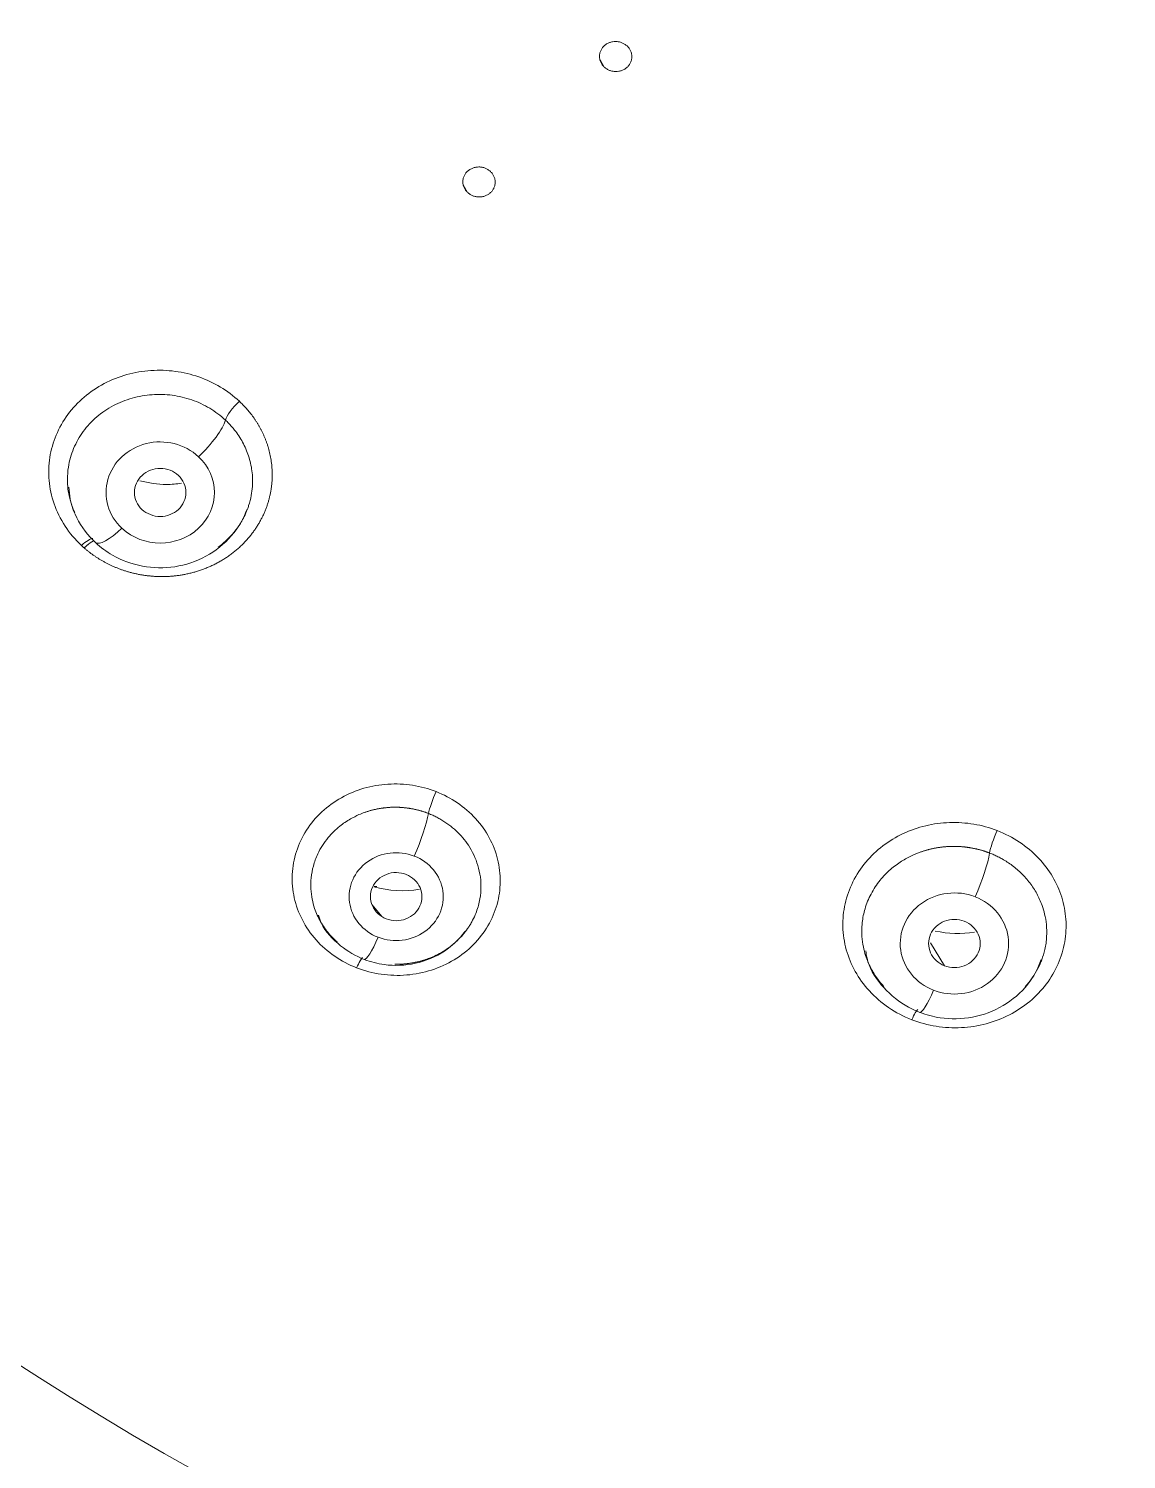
# Model space of a CAD drawing. Extents: x 1168 to 2296, y 0 to 827.
# Drawn here: x 1667.77 to 1684.81, y 497.83 to 520.04 of the extents above; entities that cross this region are included whole.
import ezdxf

# ---------------------------------------------------------------- set-up
doc = ezdxf.new("R2010")
doc.units = 0
doc.header["$LTSCALE"] = 10
doc.header["$MEASUREMENT"] = 0
doc.layers.add('1', color=7, linetype='CONTINUOUS')

msp = doc.modelspace()

# ---------------------------------------------------------------- linework, layer by layer
at = {"layer": '1', "color": 7, "linetype": 'Continuous', "lineweight": 18}
for p, q in [((1676.707, 519.444), (1676.644, 519.557)), ((1674.586, 517.497), (1674.52, 517.615)), ((1673.136, 506.724), (1673.178, 506.724)), ((1681.99, 505.494), (1681.773, 505.85))]:
    msp.add_line(p, q, dxfattribs=at)
at = {"layer": '1', "color": 7, "linetype": 'Continuous', "lineweight": 13}
msp.add_line((1673.105, 506.44), (1673.255, 506.257), dxfattribs=at)
at = {"layer": '1', "color": 7, "linetype": 'Continuous', "lineweight": 18}
for centre, major_axis, ratio, start_param, end_param in [((1696.685, 538.042), (57.67, 0), 0.93358, 5.498085, 8.635877), ((1696.685, 538.026), (57.518, 0), 0.93358, 5.498085, 10.209879), ((1671.036, 514.14), (-0.205, -0.219), 0.253404, 4.409024, 5.845093), ((1668.584, 511.901), (0.205, 0.219), 0.253404, 0.229877, 1.263766), ((1674.091, 508.079), (0.11, 0.279), 0.129577, 1.190136, 2.539659), ((1682.802, 507.475), (0.108, 0.28), 0.136885, 1.192409, 2.598738), ((1672.856, 505.344), (-0.109, -0.28), 0.128327, 3.35137, 4.327909), ((1681.477, 504.538), (-0.108, -0.28), 0.136857, 3.331416, 4.330333)]:
    msp.add_ellipse(centre, major_axis=major_axis, ratio=ratio, start_param=start_param, end_param=end_param, dxfattribs=at)
at = {"layer": '1', "color": 7, "linetype": 'Continuous', "lineweight": 13}
for centre, major_axis, ratio, start_param, end_param in [((1696.685, 537.844), (57.048, 0), 0.93358, 5.498085, 10.209879), ((1696.685, 537.824), (56.129, 0), 0.93358, 5.397226, 10.310738), ((1696.685, 537.907), (55.427, 0), 0.93358, 5.397283, 10.31068), ((1696.685, 538.436), (-51, 0), 0.93358, 4.712389, 7.625054), ((1670.409, 513.61), (-0.409, -0.439), 0.253404, 1.305749, 2.7035), ((1669.815, 512.84), (0.841, 0), 0.93358, 0.785398, 3.926991), ((1669.815, 512.84), (0.841, 0), 0.93358, 3.926991, 7.068583), ((1669.221, 512.501), (0.409, 0.439), 0.253404, 3.141873, 4.447342), ((1673.758, 507.412), (-0.216, -0.56), 0.137141, 1.22999, 2.538953), ((1673.478, 506.566), (0.731, 0), 0.93358, 1.178097, 4.31969), ((1673.478, 506.566), (0.731, 0), 0.93358, 4.31969, 7.461283), ((1682.465, 506.779), (-0.216, -0.56), 0.137141, 1.22999, 2.598716), ((1682.143, 505.839), (0.841, 0), 0.93358, 1.178097, 4.31969), ((1682.143, 505.839), (0.841, 0), 0.93358, 4.31969, 7.461283), ((1673.199, 506.151), (0.216, 0.56), 0.137141, 3.141681, 4.371583), ((1681.821, 505.329), (0.216, 0.56), 0.137141, 3.141778, 4.371583)]:
    msp.add_ellipse(centre, major_axis=major_axis, ratio=ratio, start_param=start_param, end_param=end_param, dxfattribs=at)
for points, knots in [([(1739.245, 498.734), (1739.257, 498.745), (1739.297, 498.783), (1739.382, 498.862), (1739.514, 498.988), (1739.695, 499.16), (1739.923, 499.379), (1740.198, 499.646), (1740.517, 499.962), (1740.882, 500.327), (1741.289, 500.744), (1741.738, 501.212), (1742.226, 501.734), (1742.752, 502.311), (1743.313, 502.945), (1743.907, 503.637), (1744.531, 504.389), (1745.182, 505.203), (1745.856, 506.081), (1746.552, 507.024), (1747.264, 508.035), (1747.988, 509.115), (1748.721, 510.266), (1749.458, 511.489), (1750.192, 512.787), (1750.92, 514.161), (1751.635, 515.611), (1752.333, 517.14), (1753.005, 518.748), (1753.647, 520.436), (1754.251, 522.204), (1754.81, 524.051), (1755.317, 525.979), (1755.762, 527.985), (1756.139, 530.07), (1756.438, 532.23), (1756.653, 534.464), (1756.773, 536.769), (1756.792, 539.142), (1756.7, 541.577), (1756.487, 544.071), (1756.145, 546.617), (1755.665, 549.209), (1755.039, 551.84), (1754.259, 554.502), (1753.317, 557.187), (1752.329, 559.582), (1751.345, 561.687), (1750.412, 563.504), (1749.396, 565.312), (1748.295, 567.108), (1747.108, 568.889), (1745.834, 570.65), (1744.471, 572.386), (1743.019, 574.093), (1741.477, 575.767), (1739.845, 577.402), (1738.124, 578.995), (1736.312, 580.54), (1734.412, 582.032), (1732.424, 583.467), (1730.349, 584.838), (1728.188, 586.14), (1725.944, 587.367), (1723.618, 588.515), (1721.214, 589.579), (1718.734, 590.553), (1716.183, 591.432), (1713.563, 592.209), (1710.879, 592.88), (1708.135, 593.439), (1705.337, 593.882), (1702.49, 594.205), (1699.601, 594.402), (1696.187, 594.48), (1692.263, 594.344), (1687.865, 593.889), (1683.515, 593.134), (1679.236, 592.083), (1675.051, 590.739), (1670.984, 589.112), (1667.055, 587.211), (1663.287, 585.046), (1659.7, 582.627), (1656.313, 579.968), (1653.144, 577.085), (1650.21, 573.992), (1647.53, 570.706), (1645.115, 567.244), (1642.978, 563.627), (1640.926, 559.456), (1639.1, 554.7), (1637.661, 549.356), (1636.788, 543.905), (1636.494, 538.401), (1636.777, 532.897), (1637.593, 527.71), (1638.786, 523.105), (1640.114, 519.299), (1641.425, 516.23), (1642.593, 513.864), (1643.791, 511.674), (1645.041, 509.612), (1646.37, 507.638), (1647.455, 506.153), (1648.304, 505.056), (1649.01, 504.181), (1649.684, 503.377), (1650.388, 502.568), (1651.001, 501.891), (1651.501, 501.353), (1651.871, 500.963), (1652.223, 500.599), (1652.555, 500.26), (1652.868, 499.947), (1653.16, 499.658), (1653.432, 499.393), (1653.682, 499.152), (1653.91, 498.935), (1654.056, 498.798), (1654.124, 498.733)], [0, 0, 0, 0, 0.000179, 0.000603, 0.00127, 0.002183, 0.00334, 0.004741, 0.006386, 0.008277, 0.010411, 0.01279, 0.015413, 0.018281, 0.021393, 0.02475, 0.028351, 0.032196, 0.036286, 0.04062, 0.045199, 0.050022, 0.055089, 0.060401, 0.065958, 0.071758, 0.077804, 0.084093, 0.090627, 0.097406, 0.104428, 0.111695, 0.119206, 0.126961, 0.134961, 0.143206, 0.151695, 0.160428, 0.169406, 0.178628, 0.188094, 0.197805, 0.20776, 0.21796, 0.228404, 0.239092, 0.250024, 0.257544, 0.265167, 0.272896, 0.280729, 0.288666, 0.296708, 0.304854, 0.313104, 0.321459, 0.329918, 0.338482, 0.34715, 0.355923, 0.3648, 0.373782, 0.382867, 0.392057, 0.401352, 0.410752, 0.420256, 0.429863, 0.439576, 0.449392, 0.459314, 0.46934, 0.47947, 0.489704, 0.500043, 0.515667, 0.531291, 0.546915, 0.562538, 0.578162, 0.593786, 0.60941, 0.625034, 0.640657, 0.656282, 0.671906, 0.68753, 0.703153, 0.718778, 0.734402, 0.750026, 0.770854, 0.791682, 0.81251, 0.833338, 0.854167, 0.874994, 0.892773, 0.907913, 0.920413, 0.930274, 0.937493, 0.948337, 0.95716, 0.963963, 0.968745, 0.972532, 0.976398, 0.980345, 0.984372, 0.986462, 0.988435, 0.990291, 0.99203, 0.993651, 0.995155, 0.996542, 0.997812, 0.998965, 1, 1, 1, 1]), ([(1654.672, 498.916), (1654.657, 498.93), (1654.611, 498.974), (1654.455, 499.122), (1654.346, 499.225), (1654.067, 499.494), (1653.896, 499.659), (1653.497, 500.053), (1653.268, 500.281), (1652.754, 500.804), (1652.469, 501.098), (1651.848, 501.755), (1651.512, 502.119), (1650.794, 502.919), (1650.412, 503.355), (1649.61, 504.307), (1649.189, 504.822), (1648.317, 505.934), (1647.867, 506.532), (1646.944, 507.816), (1646.473, 508.502), (1645.519, 509.966), (1645.038, 510.744), (1644.077, 512.397), (1643.597, 513.271), (1642.655, 515.121), (1642.191, 516.095), (1641.296, 518.147), (1640.865, 519.224), (1640.05, 521.482), (1639.667, 522.662), (1638.97, 525.127), (1638.655, 526.412), (1638.115, 529.081), (1637.89, 530.467), (1637.549, 533.333), (1637.434, 534.815), (1637.334, 537.865), (1637.351, 539.434), (1637.538, 542.649), (1637.71, 544.294), (1638.231, 547.645), (1638.58, 549.351), (1639.478, 552.805), (1640.026, 554.552), (1641.341, 558.065), (1642.108, 559.83), (1643.881, 563.348), (1644.886, 565.102), (1647.146, 568.566), (1648.401, 570.276), (1651.171, 573.615), (1652.687, 575.243), (1655.98, 578.377), (1657.759, 579.883), (1660.619, 582.016), (1661.605, 582.706), (1663.64, 584.039), (1664.689, 584.681), (1667.93, 586.527), (1670.213, 587.65), (1675.002, 589.636), (1677.509, 590.498), (1682.712, 591.911), (1685.41, 592.462), (1689.566, 593.024), (1690.969, 593.168), (1693.096, 593.312), (1693.809, 593.349), (1694.884, 593.386), (1695.422, 593.399), (1696.052, 593.408), (1696.367, 593.41), (1696.525, 593.41), (1696.604, 593.41), (1696.644, 593.41), (1696.664, 593.41), (1696.673, 593.41), (1696.678, 593.41), (1696.681, 593.41), (1696.682, 593.41), (1696.683, 593.41), (1696.683, 593.41), (1702.504, 593.411), (1714.146, 591.801), (1730.106, 584.758), (1738.831, 577.384), (1746.222, 568.986), (1749.25, 564.276), (1753.713, 554.238), (1755.147, 548.91), (1756.299, 538.095), (1756.017, 532.607), (1753.758, 521.946), (1751.781, 516.773), (1747.677, 509.577), (1745.34, 506.121), (1742.614, 502.935), (1740.714, 500.877), (1739.722, 499.881), (1738.698, 498.916)], [0, 0, 0, 0, 0.015625, 0.015625, 0.03125, 0.03125, 0.046875, 0.046875, 0.0625, 0.0625, 0.078125, 0.078125, 0.09375, 0.09375, 0.109375, 0.109375, 0.125, 0.125, 0.140625, 0.140625, 0.15625, 0.15625, 0.171875, 0.171875, 0.1875, 0.1875, 0.203125, 0.203125, 0.21875, 0.21875, 0.234375, 0.234375, 0.25, 0.25, 0.265625, 0.265625, 0.28125, 0.28125, 0.296875, 0.296875, 0.3125, 0.3125, 0.328125, 0.328125, 0.34375, 0.34375, 0.359375, 0.359375, 0.375, 0.375, 0.390625, 0.390625, 0.40625, 0.40625, 0.421875, 0.421875, 0.429687, 0.429687, 0.4375, 0.4375, 0.453125, 0.453125, 0.46875, 0.46875, 0.484375, 0.484375, 0.492187, 0.492187, 0.496094, 0.496094, 0.498047, 0.499023, 0.499512, 0.499756, 0.499878, 0.499939, 0.499969, 0.499985, 0.499992, 0.499996, 0.499998, 0.499998, 0.5, 0.5, 0.5625, 0.625, 0.6875, 0.6875, 0.75, 0.75, 0.8125, 0.8125, 0.875, 0.875, 0.9375, 0.9375, 0.96875, 0.984375, 0.984375, 1, 1, 1, 1]), ([(1696.685, 592.494), (1696.643, 592.494), (1696.559, 592.494), (1696.433, 592.494), (1696.308, 592.493), (1696.182, 592.492), (1696.056, 592.491), (1695.931, 592.49), (1695.805, 592.488), (1695.679, 592.486), (1695.554, 592.484), (1695.428, 592.482), (1695.302, 592.479), (1695.177, 592.476), (1695.051, 592.473), (1694.926, 592.47), (1694.8, 592.466), (1694.674, 592.462), (1694.549, 592.458), (1694.423, 592.453), (1694.297, 592.449), (1694.172, 592.444), (1694.046, 592.439), (1693.921, 592.433), (1693.795, 592.427), (1693.669, 592.421), (1693.544, 592.415), (1693.418, 592.409), (1693.292, 592.402), (1693.167, 592.395), (1693.041, 592.388), (1692.916, 592.38), (1692.79, 592.373), (1692.664, 592.365), (1692.539, 592.356), (1692.413, 592.348), (1691.963, 592.317), (1691.191, 592.255), (1690.096, 592.149), (1689.004, 592.024), (1687.914, 591.879), (1686.828, 591.716), (1685.745, 591.533), (1684.666, 591.332), (1683.232, 591.038), (1681.452, 590.624), (1679.339, 590.052), (1677.249, 589.407), (1675.187, 588.688), (1673.155, 587.896), (1670.491, 586.748), (1667.249, 585.14), (1663.531, 582.943), (1659.996, 580.488), (1657.042, 578.094), (1654.6, 575.851), (1652.613, 573.834), (1650.428, 571.378), (1648.117, 568.421), (1646.056, 565.318), (1644.435, 562.501), (1643.178, 560.024), (1642.15, 557.704), (1641.316, 555.56), (1640.645, 553.611), (1640.049, 551.626), (1639.478, 549.402), (1638.965, 546.935), (1638.55, 544.222), (1638.305, 541.72), (1638.189, 539.441), (1638.167, 537.393), (1638.228, 535.332), (1638.373, 533.277), (1638.599, 531.231), (1638.906, 529.201), (1639.297, 527.175), (1639.926, 524.5), (1640.916, 521.195), (1642.25, 517.76), (1643.616, 514.824), (1644.92, 512.369), (1646.195, 510.241), (1647.395, 508.425), (1648.477, 506.903), (1649.519, 505.542), (1650.506, 504.33), (1651.342, 503.356), (1652.123, 502.486), (1652.84, 501.716), (1653.581, 500.949), (1654.147, 500.383), (1654.525, 500.013), (1654.706, 499.837), (1654.89, 499.66), (1655.076, 499.483), (1655.264, 499.304), (1655.455, 499.125), (1655.647, 498.944), (1655.842, 498.763), (1656.04, 498.581), (1656.239, 498.399), (1656.441, 498.215), (1656.645, 498.031), (1656.852, 497.846), (1657.061, 497.66), (1657.272, 497.473), (1657.413, 497.349), (1657.485, 497.286)], [0, 0, 0, 0, 0.000892, 0.001785, 0.002677, 0.003569, 0.004462, 0.005354, 0.006246, 0.007138, 0.00803, 0.008923, 0.009815, 0.010707, 0.011599, 0.012491, 0.013384, 0.014276, 0.015169, 0.016061, 0.016953, 0.017846, 0.018739, 0.019631, 0.020524, 0.021417, 0.02231, 0.023203, 0.024097, 0.02499, 0.025884, 0.026777, 0.027671, 0.028565, 0.029459, 0.030354, 0.031248, 0.039059, 0.046868, 0.054679, 0.062496, 0.070311, 0.078122, 0.085931, 0.093744, 0.109373, 0.124991, 0.140601, 0.156239, 0.171854, 0.187489, 0.218707, 0.249974, 0.281106, 0.312458, 0.333209, 0.354021, 0.374951, 0.406022, 0.437441, 0.458146, 0.47896, 0.499936, 0.515411, 0.530971, 0.546637, 0.562432, 0.583123, 0.603936, 0.624924, 0.640415, 0.655981, 0.671643, 0.687423, 0.702962, 0.718542, 0.734186, 0.749915, 0.781006, 0.812398, 0.833188, 0.854003, 0.874891, 0.888786, 0.90267, 0.916556, 0.926936, 0.93739, 0.945051, 0.952809, 0.960666, 0.968624, 0.970466, 0.972324, 0.974198, 0.976087, 0.977992, 0.979913, 0.98185, 0.983802, 0.985771, 0.987756, 0.989756, 0.991773, 0.993806, 0.995854, 0.997919, 1, 1, 1, 1]), ([(1668.375, 513.04), (1668.375, 513.105), (1668.387, 513.27), (1668.46, 513.527), (1668.611, 513.793), (1668.822, 514.021), (1669.081, 514.197), (1669.375, 514.314), (1669.687, 514.369), (1670.003, 514.359), (1670.308, 514.287), (1670.59, 514.156), (1670.753, 514.032), (1670.827, 513.964)], [0, 0, 0, 0, 0.062342, 0.157968, 0.253469, 0.348946, 0.444016, 0.538143, 0.631197, 0.723543, 0.81565, 0.907535, 1, 1, 1, 1]), ([(1668.635, 511.979), (1668.64, 511.975), (1668.65, 511.966), (1668.666, 511.952), (1668.682, 511.939), (1668.698, 511.926), (1668.715, 511.913), (1668.732, 511.9), (1668.749, 511.887), (1668.767, 511.874), (1668.785, 511.862), (1668.803, 511.849), (1668.821, 511.837), (1668.84, 511.825), (1668.859, 511.813), (1668.878, 511.801), (1668.898, 511.789), (1668.918, 511.778), (1668.938, 511.766), (1668.958, 511.755), (1668.979, 511.744), (1669, 511.733), (1669.022, 511.723), (1669.043, 511.712), (1669.065, 511.702), (1669.087, 511.692), (1669.11, 511.682), (1669.133, 511.673), (1669.156, 511.664), (1669.179, 511.655), (1669.203, 511.646), (1669.227, 511.637), (1669.251, 511.629), (1669.275, 511.621), (1669.3, 511.614), (1669.325, 511.606), (1669.35, 511.599), (1669.376, 511.593), (1669.401, 511.586), (1669.427, 511.58), (1669.453, 511.575), (1669.48, 511.569), (1669.507, 511.564), (1669.533, 511.56), (1669.561, 511.555), (1669.588, 511.551), (1669.615, 511.548), (1669.643, 511.545), (1669.671, 511.542), (1669.699, 511.54), (1669.728, 511.538), (1669.756, 511.536), (1669.785, 511.535), (1669.814, 511.535), (1669.843, 511.534), (1669.872, 511.535), (1669.901, 511.535), (1669.93, 511.536), (1669.96, 511.538), (1669.989, 511.54), (1670.019, 511.543), (1670.049, 511.546), (1670.079, 511.549), (1670.109, 511.554), (1670.139, 511.558), (1670.169, 511.563), (1670.199, 511.569), (1670.229, 511.575), (1670.259, 511.582), (1670.289, 511.589), (1670.32, 511.597), (1670.35, 511.605), (1670.38, 511.614), (1670.41, 511.623), (1670.44, 511.633), (1670.47, 511.644), (1670.5, 511.655), (1670.529, 511.667), (1670.559, 511.679), (1670.589, 511.692), (1670.618, 511.705), (1670.647, 511.719), (1670.676, 511.734), (1670.705, 511.749), (1670.734, 511.764), (1670.762, 511.781), (1670.79, 511.798), (1670.818, 511.815), (1670.846, 511.833), (1670.874, 511.852), (1670.901, 511.871), (1670.928, 511.891), (1670.954, 511.912), (1670.98, 511.933), (1671.006, 511.954), (1671.031, 511.976), (1671.056, 511.999), (1671.088, 512.029), (1671.125, 512.066), (1671.167, 512.112), (1671.207, 512.158), (1671.244, 512.206), (1671.279, 512.254), (1671.312, 512.303), (1671.343, 512.353), (1671.371, 512.403), (1671.398, 512.454), (1671.422, 512.505), (1671.444, 512.556), (1671.464, 512.608), (1671.482, 512.66), (1671.498, 512.712), (1671.511, 512.764), (1671.523, 512.816), (1671.533, 512.868), (1671.541, 512.92), (1671.547, 512.971), (1671.551, 513.022), (1671.553, 513.073), (1671.554, 513.123), (1671.553, 513.173), (1671.55, 513.223), (1671.546, 513.271), (1671.54, 513.32), (1671.532, 513.367), (1671.524, 513.414), (1671.513, 513.46), (1671.502, 513.506), (1671.489, 513.55), (1671.475, 513.594), (1671.46, 513.637), (1671.443, 513.679), (1671.426, 513.72), (1671.408, 513.761), (1671.388, 513.8), (1671.368, 513.839), (1671.347, 513.877), (1671.325, 513.913), (1671.302, 513.949), (1671.279, 513.984), (1671.255, 514.018), (1671.23, 514.051), (1671.205, 514.083), (1671.179, 514.114), (1671.153, 514.144), (1671.126, 514.173), (1671.099, 514.201), (1671.072, 514.229), (1671.054, 514.246), (1671.044, 514.255)], [0, 0, 0, 0, 0.003909, 0.007847, 0.011814, 0.01581, 0.019835, 0.023888, 0.027971, 0.032082, 0.036222, 0.040391, 0.044587, 0.048813, 0.053066, 0.057348, 0.061657, 0.065995, 0.07036, 0.074754, 0.079174, 0.083623, 0.0881, 0.092604, 0.097136, 0.101696, 0.106284, 0.110899, 0.115543, 0.120215, 0.124914, 0.129642, 0.134398, 0.139181, 0.143993, 0.148833, 0.153702, 0.158598, 0.163523, 0.168476, 0.173457, 0.178466, 0.183503, 0.188568, 0.193662, 0.198783, 0.203933, 0.20911, 0.214316, 0.21955, 0.224811, 0.230101, 0.235419, 0.240765, 0.24614, 0.251542, 0.256972, 0.262431, 0.267917, 0.273432, 0.278974, 0.284545, 0.290144, 0.295771, 0.301426, 0.30711, 0.312821, 0.318561, 0.324328, 0.330124, 0.335948, 0.3418, 0.34768, 0.353589, 0.359525, 0.365489, 0.371482, 0.377503, 0.383552, 0.389629, 0.395734, 0.401867, 0.408029, 0.414218, 0.420436, 0.426681, 0.432955, 0.439257, 0.445587, 0.451945, 0.458331, 0.464745, 0.471188, 0.477658, 0.484157, 0.490683, 0.497238, 0.50382, 0.515954, 0.527992, 0.539933, 0.551778, 0.563527, 0.57518, 0.586736, 0.598196, 0.60956, 0.620828, 0.631999, 0.643074, 0.654053, 0.664936, 0.675723, 0.686414, 0.697008, 0.707506, 0.717908, 0.728214, 0.738423, 0.748536, 0.758553, 0.768474, 0.778299, 0.788027, 0.79766, 0.807196, 0.816637, 0.825981, 0.835229, 0.84438, 0.853436, 0.862394, 0.871257, 0.880024, 0.888694, 0.897269, 0.905749, 0.914133, 0.922422, 0.930616, 0.938714, 0.946717, 0.954623, 0.962432, 0.970143, 0.977756, 0.98527, 0.992685, 1, 1, 1, 1]), ([(1671.168, 512.579), (1671.175, 512.598), (1671.2, 512.668), (1671.23, 512.786), (1671.253, 512.966), (1671.247, 513.174), (1671.194, 513.407), (1671.101, 513.621), (1671.01, 513.76), (1670.947, 513.837), (1670.924, 513.864), (1670.901, 513.89), (1670.877, 513.915), (1670.852, 513.94), (1670.836, 513.956), (1670.827, 513.964)], [0, 0, 0, 0, 0.040281, 0.148517, 0.241971, 0.405553, 0.56393, 0.717131, 0.865185, 0.887966, 0.910622, 0.933153, 0.95556, 0.977842, 1, 1, 1, 1]), ([(1668.593, 512.017), (1668.6, 512.01), (1668.607, 512.004), (1668.621, 511.991), (1668.628, 511.985), (1668.635, 511.979)], [0, 0, 0, 0, 0.5, 0.5, 1, 1, 1, 1]), ([(1673.98, 507.857), (1673.975, 507.859), (1673.964, 507.863), (1673.948, 507.869), (1673.931, 507.875), (1673.915, 507.881), (1673.898, 507.886), (1673.881, 507.891), (1673.864, 507.896), (1673.847, 507.901), (1673.829, 507.906), (1673.812, 507.911), (1673.794, 507.915), (1673.777, 507.919), (1673.759, 507.923), (1673.741, 507.927), (1673.723, 507.93), (1673.705, 507.933), (1673.686, 507.936), (1673.668, 507.939), (1673.649, 507.942), (1673.631, 507.944), (1673.612, 507.946), (1673.593, 507.948), (1673.575, 507.95), (1673.556, 507.951), (1673.537, 507.952), (1673.517, 507.953), (1673.498, 507.954), (1673.479, 507.954), (1673.46, 507.954), (1673.44, 507.954), (1673.421, 507.954), (1673.401, 507.953), (1673.382, 507.952), (1673.362, 507.951), (1673.343, 507.949), (1673.323, 507.947), (1673.303, 507.945), (1673.283, 507.943), (1673.264, 507.94), (1673.244, 507.938), (1673.224, 507.934), (1673.204, 507.931), (1673.185, 507.927), (1673.165, 507.923), (1673.145, 507.919), (1673.125, 507.914), (1673.105, 507.909), (1673.086, 507.904), (1673.066, 507.898), (1673.046, 507.892), (1673.027, 507.886), (1673.007, 507.88), (1672.965, 507.865), (1672.883, 507.833), (1672.751, 507.766), (1672.584, 507.653), (1672.403, 507.475), (1672.267, 507.262), (1672.188, 507.047), (1672.154, 506.863), (1672.15, 506.689), (1672.17, 506.53), (1672.216, 506.358), (1672.298, 506.176), (1672.419, 506.001), (1672.515, 505.903), (1672.56, 505.863)], [0, 0, 0, 0, 0.004786, 0.00959, 0.014412, 0.019251, 0.024108, 0.028983, 0.033875, 0.038785, 0.043713, 0.048658, 0.053621, 0.058602, 0.0636, 0.068617, 0.073651, 0.078703, 0.083773, 0.08886, 0.093966, 0.099089, 0.10423, 0.109389, 0.114565, 0.11976, 0.124973, 0.130203, 0.135451, 0.140718, 0.146002, 0.151304, 0.156624, 0.161962, 0.167319, 0.172693, 0.178085, 0.183495, 0.188923, 0.194369, 0.199834, 0.205316, 0.210816, 0.216335, 0.221871, 0.227426, 0.232999, 0.23859, 0.244199, 0.249826, 0.255472, 0.261136, 0.266817, 0.272517, 0.278236, 0.304189, 0.345473, 0.402109, 0.474118, 0.561522, 0.620563, 0.675696, 0.726908, 0.774184, 0.817514, 0.883577, 0.948432, 1, 1, 1, 1]), ([(1674.618, 506.117), (1674.629, 506.135), (1674.661, 506.189), (1674.719, 506.308), (1674.773, 506.478), (1674.799, 506.677), (1674.79, 506.87), (1674.751, 507.05), (1674.688, 507.215), (1674.607, 507.358), (1674.514, 507.482), (1674.412, 507.589), (1674.298, 507.684), (1674.205, 507.745), (1674.141, 507.781), (1674.11, 507.798), (1674.078, 507.814), (1674.046, 507.829), (1674.013, 507.843), (1673.991, 507.852), (1673.98, 507.857)], [0, 0, 0, 0, 0.030888, 0.088861, 0.189765, 0.286427, 0.378867, 0.467104, 0.551157, 0.631048, 0.69999, 0.768375, 0.836212, 0.90351, 0.919751, 0.935928, 0.952041, 0.968091, 0.984077, 1, 1, 1, 1]), ([(1682.69, 507.243), (1682.684, 507.245), (1682.673, 507.249), (1682.656, 507.255), (1682.64, 507.261), (1682.623, 507.267), (1682.606, 507.273), (1682.589, 507.278), (1682.572, 507.283), (1682.554, 507.288), (1682.537, 507.293), (1682.519, 507.298), (1682.502, 507.302), (1682.484, 507.306), (1682.466, 507.31), (1682.448, 507.314), (1682.43, 507.318), (1682.412, 507.321), (1682.394, 507.324), (1682.376, 507.327), (1682.358, 507.33), (1682.34, 507.333), (1682.321, 507.335), (1682.303, 507.337), (1682.284, 507.339), (1682.266, 507.341), (1682.247, 507.342), (1682.228, 507.344), (1682.21, 507.345), (1682.191, 507.345), (1682.172, 507.346), (1682.153, 507.346), (1682.134, 507.346), (1682.115, 507.346), (1682.096, 507.346), (1682.077, 507.345), (1682.058, 507.345), (1682.039, 507.344), (1682.02, 507.342), (1682.001, 507.341), (1681.982, 507.339), (1681.963, 507.337), (1681.944, 507.335), (1681.925, 507.332), (1681.905, 507.33), (1681.886, 507.327), (1681.867, 507.324), (1681.848, 507.32), (1681.829, 507.317), (1681.81, 507.313), (1681.791, 507.308), (1681.772, 507.304), (1681.753, 507.299), (1681.734, 507.294), (1681.715, 507.289), (1681.697, 507.284), (1681.678, 507.278), (1681.659, 507.272), (1681.641, 507.266), (1681.576, 507.244), (1681.459, 507.195), (1681.293, 507.101), (1681.122, 506.969), (1680.96, 506.795), (1680.828, 506.585), (1680.743, 506.36), (1680.705, 506.146), (1680.703, 505.956), (1680.725, 505.793), (1680.769, 505.628), (1680.839, 505.458), (1680.939, 505.297), (1681.016, 505.205), (1681.05, 505.167)], [0, 0, 0, 0, 0.004662, 0.009333, 0.014013, 0.018702, 0.0234, 0.028107, 0.032824, 0.037549, 0.042284, 0.047028, 0.051781, 0.056543, 0.061315, 0.066095, 0.070885, 0.075684, 0.080492, 0.085309, 0.090135, 0.094971, 0.099816, 0.10467, 0.109533, 0.114405, 0.119287, 0.124178, 0.129078, 0.133988, 0.138906, 0.143834, 0.148771, 0.153718, 0.158674, 0.163639, 0.168613, 0.173597, 0.17859, 0.183592, 0.188604, 0.193624, 0.198655, 0.203694, 0.208743, 0.213801, 0.218869, 0.223946, 0.229032, 0.234128, 0.239233, 0.244348, 0.249471, 0.254605, 0.259747, 0.264899, 0.270061, 0.275232, 0.280412, 0.285602, 0.329611, 0.380556, 0.438445, 0.503288, 0.575094, 0.643519, 0.704605, 0.75833, 0.804675, 0.843628, 0.901736, 0.95835, 1, 1, 1, 1]), ([(1683.499, 505.586), (1683.518, 505.638), (1683.554, 505.757), (1683.58, 505.942), (1683.575, 506.128), (1683.549, 506.289), (1683.501, 506.45), (1683.427, 506.614), (1683.32, 506.78), (1683.191, 506.926), (1683.045, 507.051), (1682.928, 507.127), (1682.852, 507.169), (1682.82, 507.186), (1682.787, 507.201), (1682.755, 507.216), (1682.722, 507.23), (1682.701, 507.239), (1682.69, 507.243)], [0, 0, 0, 0, 0.08213, 0.186294, 0.278969, 0.360169, 0.429906, 0.528888, 0.625346, 0.719294, 0.810743, 0.899708, 0.916717, 0.933609, 0.950383, 0.96704, 0.983579, 1, 1, 1, 1])]:
    msp.add_open_spline(points, degree=3, knots=knots, dxfattribs=at)
at = {"layer": '1', "color": 7, "linetype": 'Continuous', "lineweight": 18}
for points, knots in [([(1636.928, 546.568), (1636.72, 545.287), (1636.348, 542.262), (1636.242, 537.436), (1636.612, 532.185), (1637.505, 527.046), (1638.847, 522.173), (1640.594, 517.544), (1642.729, 513.13), (1645.357, 508.744), (1648.534, 504.417), (1652.341, 500.169), (1656.724, 496.187), (1660.649, 493.137), (1663.703, 490.84), (1665.676, 489.356), (1667.384, 488.051), (1668.607, 487.092), (1669.429, 486.433), (1670.021, 485.953), (1670.775, 485.33), (1671.806, 484.454), (1673.131, 483.275), (1674.63, 481.856), (1675.642, 480.784), (1676.138, 480.231)], [0, 0, 0, 0, 0.047893, 0.113155, 0.18052, 0.245673, 0.30859, 0.369482, 0.430004, 0.49051, 0.558251, 0.627032, 0.698562, 0.77284, 0.80591, 0.835589, 0.86122, 0.88281, 0.891192, 0.898949, 0.910098, 0.926257, 0.947429, 0.973562, 1, 1, 1, 1]), ([(1676.707, 519.444), (1676.696, 519.455), (1676.685, 519.467), (1676.672, 519.486), (1676.667, 519.493), (1676.66, 519.506), (1676.656, 519.513), (1676.647, 519.534), (1676.642, 519.549), (1676.635, 519.579), (1676.633, 519.594), (1676.633, 519.625), (1676.635, 519.64), (1676.64, 519.662), (1676.642, 519.669), (1676.647, 519.684), (1676.652, 519.698), (1676.659, 519.712), (1676.667, 519.725), (1676.671, 519.732), (1676.685, 519.751), (1676.695, 519.763), (1676.713, 519.779), (1676.719, 519.784), (1676.731, 519.793), (1676.738, 519.798), (1676.759, 519.81), (1676.773, 519.817), (1676.796, 519.826), (1676.804, 519.828), (1676.82, 519.833), (1676.828, 519.835), (1676.852, 519.839), (1676.868, 519.84), (1676.893, 519.84), (1676.901, 519.84), (1676.918, 519.838), (1676.934, 519.836), (1676.95, 519.832), (1676.965, 519.827), (1676.973, 519.825), (1676.996, 519.816), (1677.011, 519.808), (1677.038, 519.791), (1677.051, 519.782), (1677.063, 519.771)], [0, 0, 0, 0, 0.0625, 0.0625, 0.09375, 0.09375, 0.125, 0.125, 0.1875, 0.1875, 0.25, 0.25, 0.3125, 0.3125, 0.34375, 0.34375, 0.375, 0.40625, 0.40625, 0.4375, 0.4375, 0.5, 0.5, 0.53125, 0.53125, 0.5625, 0.5625, 0.625, 0.625, 0.65625, 0.65625, 0.6875, 0.6875, 0.75, 0.75, 0.78125, 0.78125, 0.8125, 0.84375, 0.84375, 0.875, 0.875, 0.9375, 0.9375, 1, 1, 1, 1]), ([(1677.063, 519.771), (1677.075, 519.76), (1677.085, 519.748), (1677.098, 519.729), (1677.103, 519.722), (1677.11, 519.709), (1677.114, 519.702), (1677.123, 519.68), (1677.128, 519.666), (1677.135, 519.636), (1677.137, 519.621), (1677.137, 519.59), (1677.135, 519.575), (1677.13, 519.553), (1677.128, 519.545), (1677.123, 519.531), (1677.118, 519.516), (1677.111, 519.503), (1677.103, 519.489), (1677.099, 519.483), (1677.085, 519.464), (1677.075, 519.452), (1677.057, 519.436), (1677.051, 519.431), (1677.039, 519.421), (1677.032, 519.417), (1677.011, 519.404), (1676.997, 519.397), (1676.974, 519.389), (1676.966, 519.386), (1676.95, 519.382), (1676.942, 519.38), (1676.918, 519.376), (1676.902, 519.374), (1676.877, 519.374), (1676.869, 519.375), (1676.852, 519.377), (1676.836, 519.379), (1676.82, 519.383), (1676.805, 519.387), (1676.797, 519.39), (1676.774, 519.399), (1676.759, 519.406), (1676.732, 519.423), (1676.719, 519.433), (1676.707, 519.444)], [0, 0, 0, 0, 0.0625, 0.0625, 0.09375, 0.09375, 0.125, 0.125, 0.1875, 0.1875, 0.25, 0.25, 0.3125, 0.3125, 0.34375, 0.34375, 0.375, 0.40625, 0.40625, 0.4375, 0.4375, 0.5, 0.5, 0.53125, 0.53125, 0.5625, 0.5625, 0.625, 0.625, 0.65625, 0.65625, 0.6875, 0.6875, 0.75, 0.75, 0.78125, 0.78125, 0.8125, 0.84375, 0.84375, 0.875, 0.875, 0.9375, 0.9375, 1, 1, 1, 1]), ([(1674.586, 517.497), (1674.574, 517.508), (1674.564, 517.52), (1674.55, 517.539), (1674.546, 517.546), (1674.538, 517.559), (1674.535, 517.566), (1674.525, 517.588), (1674.52, 517.602), (1674.514, 517.632), (1674.512, 517.647), (1674.512, 517.678), (1674.513, 517.693), (1674.518, 517.715), (1674.52, 517.723), (1674.525, 517.737), (1674.531, 517.752), (1674.538, 517.765), (1674.545, 517.779), (1674.55, 517.785), (1674.563, 517.804), (1674.574, 517.816), (1674.591, 517.832), (1674.597, 517.837), (1674.61, 517.847), (1674.617, 517.851), (1674.637, 517.863), (1674.652, 517.87), (1674.675, 517.879), (1674.682, 517.882), (1674.698, 517.886), (1674.706, 517.888), (1674.73, 517.892), (1674.747, 517.893), (1674.771, 517.893), (1674.78, 517.893), (1674.796, 517.891), (1674.812, 517.889), (1674.828, 517.885), (1674.844, 517.88), (1674.852, 517.877), (1674.875, 517.869), (1674.889, 517.861), (1674.917, 517.844), (1674.93, 517.834), (1674.941, 517.823)], [0, 0, 0, 0, 0.0625, 0.0625, 0.09375, 0.09375, 0.125, 0.125, 0.1875, 0.1875, 0.25, 0.25, 0.3125, 0.3125, 0.34375, 0.34375, 0.375, 0.40625, 0.40625, 0.4375, 0.4375, 0.5, 0.5, 0.53125, 0.53125, 0.5625, 0.5625, 0.625, 0.625, 0.65625, 0.65625, 0.6875, 0.6875, 0.75, 0.75, 0.78125, 0.78125, 0.8125, 0.84375, 0.84375, 0.875, 0.875, 0.9375, 0.9375, 1, 1, 1, 1]), ([(1674.941, 517.823), (1674.953, 517.812), (1674.964, 517.801), (1674.977, 517.782), (1674.981, 517.775), (1674.989, 517.761), (1674.993, 517.754), (1675.002, 517.733), (1675.007, 517.719), (1675.014, 517.689), (1675.015, 517.673), (1675.015, 517.643), (1675.014, 517.628), (1675.009, 517.605), (1675.007, 517.598), (1675.002, 517.583), (1674.996, 517.569), (1674.99, 517.555), (1674.982, 517.542), (1674.978, 517.536), (1674.964, 517.516), (1674.954, 517.505), (1674.936, 517.489), (1674.93, 517.484), (1674.917, 517.474), (1674.911, 517.47), (1674.89, 517.457), (1674.875, 517.45), (1674.853, 517.442), (1674.845, 517.439), (1674.829, 517.435), (1674.821, 517.433), (1674.797, 517.429), (1674.781, 517.427), (1674.756, 517.427), (1674.747, 517.428), (1674.731, 517.43), (1674.715, 517.432), (1674.699, 517.436), (1674.683, 517.441), (1674.675, 517.443), (1674.652, 517.452), (1674.638, 517.459), (1674.611, 517.476), (1674.598, 517.486), (1674.586, 517.497)], [0, 0, 0, 0, 0.0625, 0.0625, 0.09375, 0.09375, 0.125, 0.125, 0.1875, 0.1875, 0.25, 0.25, 0.3125, 0.3125, 0.34375, 0.34375, 0.375, 0.40625, 0.40625, 0.4375, 0.4375, 0.5, 0.5, 0.53125, 0.53125, 0.5625, 0.5625, 0.625, 0.625, 0.65625, 0.65625, 0.6875, 0.6875, 0.75, 0.75, 0.78125, 0.78125, 0.8125, 0.84375, 0.84375, 0.875, 0.875, 0.9375, 0.9375, 1, 1, 1, 1]), ([(1668.488, 512.528), (1668.471, 512.564), (1668.419, 512.696), (1668.381, 512.869), (1668.375, 513.005), (1668.375, 513.04)], [0, 0, 0, 0, 0.223709, 0.803014, 1, 1, 1, 1]), ([(1668.397, 512.922), (1668.403, 512.794), (1668.457, 512.517), (1668.641, 512.233), (1668.781, 512.09), (1668.811, 512.062)], [0, 0, 0, 0, 0.382466, 0.876119, 1, 1, 1, 1]), ([(1669.498, 513.022), (1669.633, 512.985), (1669.851, 512.955), (1670.068, 512.971), (1670.145, 512.983)], [0, 0, 0, 0, 0.64457, 1, 1, 1, 1]), ([(1668.811, 512.062), (1668.893, 511.986), (1669.111, 511.825), (1669.537, 511.668), (1670.048, 511.66), (1670.537, 511.823), (1670.94, 512.143), (1671.105, 512.424), (1671.165, 512.581)], [0, 0, 0, 0, 0.11652, 0.29119, 0.468029, 0.646996, 0.826808, 1, 1, 1, 1]), ([(1670.714, 511.989), (1670.764, 512.026), (1670.873, 512.118), (1671.011, 512.277), (1671.109, 512.439), (1671.153, 512.541), (1671.168, 512.579)], [0, 0, 0, 0, 0.243498, 0.552906, 0.83228, 1, 1, 1, 1]), ([(1672.273, 506.277), (1672.284, 506.236), (1672.347, 506.051), (1672.597, 505.795), (1672.845, 505.645), (1672.982, 505.591)], [0, 0, 0, 0, 0.12497, 0.58352, 1, 1, 1, 1]), ([(1672.982, 505.591), (1673.085, 505.552), (1673.343, 505.485), (1673.785, 505.503), (1674.234, 505.69), (1674.454, 505.904), (1674.546, 506.027)], [0, 0, 0, 0, 0.184699, 0.462139, 0.743308, 1, 1, 1, 1]), ([(1673.456, 505.517), (1673.46, 505.517), (1673.472, 505.517), (1673.491, 505.517), (1673.511, 505.517), (1673.532, 505.517), (1673.553, 505.518), (1673.574, 505.519), (1673.595, 505.521), (1673.616, 505.523), (1673.637, 505.525), (1673.658, 505.527), (1673.68, 505.53), (1673.701, 505.533), (1673.722, 505.536), (1673.743, 505.54), (1673.764, 505.544), (1673.785, 505.549), (1673.806, 505.553), (1673.828, 505.558), (1673.849, 505.564), (1673.87, 505.57), (1673.891, 505.576), (1673.912, 505.582), (1673.933, 505.589), (1673.954, 505.596), (1673.974, 505.604), (1674.023, 505.622), (1674.102, 505.657), (1674.21, 505.715), (1674.32, 505.79), (1674.422, 505.876), (1674.512, 505.971), (1674.574, 506.051), (1674.607, 506.101), (1674.618, 506.117)], [0, 0, 0, 0, 0.010214, 0.025, 0.039839, 0.054729, 0.069672, 0.084667, 0.099714, 0.114814, 0.129965, 0.145168, 0.160423, 0.175731, 0.19109, 0.206501, 0.221965, 0.23748, 0.253047, 0.268666, 0.284337, 0.300059, 0.315833, 0.33166, 0.347537, 0.363467, 0.379448, 0.395481, 0.47705, 0.566754, 0.664576, 0.770497, 0.863552, 0.956547, 1, 1, 1, 1]), ([(1680.767, 505.723), (1680.777, 505.648), (1680.829, 505.422), (1681.073, 505.09), (1681.374, 504.869), (1681.564, 504.786), (1681.605, 504.77)], [0, 0, 0, 0, 0.16845, 0.534078, 0.900729, 1, 1, 1, 1]), ([(1681.605, 504.77), (1681.709, 504.73), (1681.974, 504.659), (1682.432, 504.668), (1682.913, 504.849), (1683.293, 505.173), (1683.44, 505.447), (1683.49, 505.59)], [0, 0, 0, 0, 0.142521, 0.361597, 0.583251, 0.805745, 1, 1, 1, 1]), ([(1683.242, 505.167), (1683.263, 505.19), (1683.356, 505.3), (1683.442, 505.442), (1683.491, 505.565), (1683.499, 505.586)], [0, 0, 0, 0, 0.189491, 0.861765, 1, 1, 1, 1]), ([(1654.124, 498.734), (1654.152, 498.707), (1654.208, 498.655), (1654.293, 498.576), (1654.377, 498.497), (1654.463, 498.418), (1654.549, 498.339), (1654.635, 498.259), (1654.723, 498.18), (1654.81, 498.1), (1654.898, 498.02), (1654.987, 497.939), (1655.077, 497.859), (1655.166, 497.778), (1655.257, 497.697), (1655.348, 497.615), (1655.44, 497.534), (1655.532, 497.452), (1655.625, 497.371), (1655.718, 497.288), (1655.812, 497.206), (1655.906, 497.124), (1656.001, 497.041), (1656.097, 496.958), (1656.193, 496.875), (1656.289, 496.792), (1656.387, 496.708), (1656.485, 496.624), (1656.583, 496.54), (1656.682, 496.456), (1656.781, 496.372), (1656.882, 496.287), (1656.982, 496.202), (1657.083, 496.117), (1657.185, 496.032), (1657.288, 495.947), (1657.391, 495.861), (1657.494, 495.775), (1657.598, 495.689), (1657.703, 495.603), (1657.808, 495.516), (1657.914, 495.43), (1658.02, 495.343), (1658.127, 495.256), (1658.234, 495.168), (1658.342, 495.081), (1658.451, 494.993), (1658.56, 494.905), (1658.67, 494.817), (1658.78, 494.728), (1658.891, 494.639), (1659.002, 494.551), (1659.114, 494.461), (1659.227, 494.372), (1659.34, 494.282), (1659.453, 494.193), (1659.567, 494.102), (1659.682, 494.012), (1659.797, 493.922), (1659.913, 493.831), (1660.03, 493.74), (1660.146, 493.648), (1660.264, 493.557), (1660.382, 493.465), (1660.5, 493.373), (1660.619, 493.281), (1660.739, 493.188), (1660.859, 493.096), (1660.98, 493.003), (1661.101, 492.909), (1661.223, 492.816), (1661.345, 492.722), (1661.468, 492.628), (1661.591, 492.534), (1661.715, 492.439), (1661.839, 492.344), (1661.964, 492.249), (1662.09, 492.154), (1662.216, 492.058), (1662.342, 491.962), (1662.469, 491.866), (1662.596, 491.769), (1662.724, 491.672), (1662.853, 491.575), (1662.982, 491.478), (1663.111, 491.38), (1663.425, 491.143), (1663.909, 490.778), (1664.553, 490.294), (1665.157, 489.839), (1665.723, 489.412), (1666.25, 489.014), (1666.737, 488.643), (1667.185, 488.302), (1667.593, 487.988), (1668.173, 487.541), (1668.931, 486.95), (1669.873, 486.201), (1670.798, 485.448), (1671.704, 484.69), (1672.456, 484.04), (1673.081, 483.485), (1673.603, 483.01), (1674.174, 482.477), (1674.792, 481.883), (1675.453, 481.223), (1676.151, 480.495), (1676.824, 479.757), (1677.444, 479.04), (1677.99, 478.376), (1678.492, 477.731), (1678.953, 477.108), (1679.374, 476.509), (1679.757, 475.934), (1680.103, 475.387), (1680.365, 474.951), (1680.556, 474.619), (1680.69, 474.382), (1680.82, 474.145), (1680.947, 473.909), (1681.07, 473.672), (1681.191, 473.435), (1681.308, 473.198), (1681.422, 472.96), (1681.532, 472.723), (1681.64, 472.486), (1681.744, 472.249), (1681.844, 472.013), (1681.942, 471.776), (1682.037, 471.54), (1682.128, 471.304), (1682.216, 471.068), (1682.301, 470.833), (1682.383, 470.598), (1682.463, 470.363), (1682.539, 470.129), (1682.612, 469.896), (1682.682, 469.664), (1682.75, 469.432), (1682.814, 469.2), (1682.876, 468.97), (1682.935, 468.74), (1682.992, 468.511), (1683.046, 468.283), (1683.097, 468.056), (1683.146, 467.829), (1683.193, 467.604), (1683.237, 467.379), (1683.279, 467.156), (1683.319, 466.934), (1683.357, 466.712), (1683.392, 466.492), (1683.426, 466.273), (1683.457, 466.055), (1683.486, 465.838), (1683.514, 465.623), (1683.54, 465.408), (1683.564, 465.195), (1683.587, 464.983), (1683.608, 464.773), (1683.628, 464.563), (1683.647, 464.356), (1683.664, 464.149), (1683.68, 463.944), (1683.694, 463.74), (1683.708, 463.537), (1683.717, 463.403), (1683.721, 463.336)], [0, 0, 0, 0, 0.00245, 0.004911, 0.007384, 0.009868, 0.012363, 0.01487, 0.017388, 0.019918, 0.022459, 0.025012, 0.027576, 0.030151, 0.032738, 0.035336, 0.037946, 0.040568, 0.043201, 0.045845, 0.048501, 0.051168, 0.053847, 0.056538, 0.05924, 0.061954, 0.064679, 0.067416, 0.070164, 0.072924, 0.075696, 0.078479, 0.081274, 0.08408, 0.086898, 0.089728, 0.092569, 0.095422, 0.098287, 0.101163, 0.104051, 0.10695, 0.109862, 0.112785, 0.115719, 0.118666, 0.121624, 0.124593, 0.127575, 0.130568, 0.133573, 0.136589, 0.139618, 0.142658, 0.14571, 0.148773, 0.151848, 0.154935, 0.158034, 0.161144, 0.164266, 0.1674, 0.170546, 0.173703, 0.176872, 0.180053, 0.183246, 0.18645, 0.189666, 0.192894, 0.196133, 0.199384, 0.202647, 0.205922, 0.209208, 0.212507, 0.215816, 0.219138, 0.222471, 0.225816, 0.229173, 0.232541, 0.235921, 0.239313, 0.242716, 0.246131, 0.249558, 0.267508, 0.284437, 0.300344, 0.31523, 0.329094, 0.341937, 0.353758, 0.364557, 0.374335, 0.399778, 0.42498, 0.449938, 0.474645, 0.499099, 0.51225, 0.52698, 0.543289, 0.561175, 0.580633, 0.601656, 0.62424, 0.643, 0.660872, 0.677861, 0.693968, 0.709187, 0.723518, 0.736959, 0.749511, 0.755178, 0.760814, 0.766418, 0.771991, 0.777534, 0.783045, 0.788526, 0.793977, 0.799397, 0.804788, 0.810149, 0.81548, 0.820782, 0.826053, 0.831295, 0.836506, 0.841687, 0.846838, 0.851959, 0.857049, 0.862109, 0.867139, 0.872138, 0.877106, 0.882045, 0.886953, 0.891832, 0.89668, 0.901499, 0.906288, 0.911048, 0.915778, 0.920478, 0.925149, 0.92979, 0.934401, 0.938983, 0.943535, 0.948057, 0.95255, 0.957013, 0.961447, 0.965851, 0.970225, 0.974569, 0.978883, 0.983168, 0.987421, 0.991645, 0.995838, 1, 1, 1, 1])]:
    msp.add_open_spline(points, degree=3, knots=knots, dxfattribs=at)
for points in [[(1671.044, 514.255), (1670.953, 514.34), (1670.757, 514.487), (1670.418, 514.645), (1670.05, 514.733), (1669.671, 514.746), (1669.295, 514.683), (1668.94, 514.543), (1668.625, 514.33), (1668.369, 514.057), (1668.187, 513.737), (1668.087, 513.385), (1668.075, 513.025), (1668.151, 512.664), (1668.324, 512.311), (1668.494, 512.11), (1668.593, 512.017)], [(1669.532, 512.576), (1669.458, 512.645), (1669.372, 512.84), (1669.502, 513.133), (1669.815, 513.254), (1670.024, 513.174), (1670.098, 513.105)], [(1670.098, 513.105), (1670.172, 513.036), (1670.258, 512.84), (1670.128, 512.548), (1669.815, 512.427), (1669.606, 512.507), (1669.532, 512.576)], [(1674.098, 508.196), (1673.978, 508.243), (1673.735, 508.308), (1673.349, 508.326), (1672.972, 508.261), (1672.621, 508.115), (1672.314, 507.893), (1672.073, 507.605), (1671.914, 507.271), (1671.849, 506.911), (1671.881, 506.545), (1672.007, 506.198), (1672.221, 505.886), (1672.516, 505.628), (1672.742, 505.509), (1672.864, 505.462)], [(1672.864, 505.462), (1672.988, 505.414), (1673.242, 505.347), (1673.643, 505.335), (1674.031, 505.412), (1674.388, 505.574), (1674.689, 505.812), (1674.917, 506.108), (1675.058, 506.443), (1675.109, 506.796), (1675.067, 507.151), (1674.937, 507.485), (1674.724, 507.786), (1674.434, 508.035), (1674.216, 508.149), (1674.098, 508.196)], [(1682.807, 507.592), (1682.687, 507.638), (1682.446, 507.703), (1682.069, 507.729), (1681.694, 507.679), (1681.342, 507.555), (1681.025, 507.364), (1680.757, 507.11), (1680.555, 506.802), (1680.433, 506.459), (1680.397, 506.099), (1680.451, 505.739), (1680.59, 505.401), (1680.808, 505.096), (1681.114, 504.831), (1681.352, 504.706), (1681.482, 504.656)], [(1681.482, 504.656), (1681.606, 504.608), (1681.858, 504.541), (1682.252, 504.519), (1682.64, 504.58), (1683.003, 504.719), (1683.323, 504.93), (1683.582, 505.201), (1683.767, 505.519), (1683.87, 505.863), (1683.887, 506.215), (1683.821, 506.561), (1683.678, 506.882), (1683.461, 507.172), (1683.162, 507.424), (1682.932, 507.543), (1682.807, 507.592)], [(1673.255, 506.257), (1673.168, 506.311), (1673.043, 506.488), (1673.111, 506.798), (1673.394, 506.973), (1673.616, 506.931), (1673.702, 506.876)], [(1673.702, 506.876), (1673.789, 506.822), (1673.914, 506.645), (1673.846, 506.335), (1673.563, 506.16), (1673.341, 506.202), (1673.255, 506.257)], [(1673.133, 506.72), (1673.361, 506.655), (1673.606, 506.64), (1673.84, 506.68)], [(1681.99, 505.494), (1681.893, 505.531), (1681.733, 505.681), (1681.733, 505.997), (1681.973, 506.221), (1682.2, 506.221), (1682.296, 506.184)], [(1682.296, 506.184), (1682.393, 506.147), (1682.553, 505.997), (1682.553, 505.681), (1682.313, 505.457), (1682.086, 505.457), (1681.99, 505.494)], [(1681.847, 506.032), (1682.046, 505.988), (1682.254, 505.982), (1682.455, 506.014)]]:
    msp.add_open_spline(points, degree=3, dxfattribs=at)
at = {"layer": '1', "color": 7, "linetype": 'Continuous', "lineweight": 13}
msp.add_rational_spline([(1668.635, 511.979), (1668.687, 512.029), (1668.735, 512.067), (1668.773, 512.084)], [1.1574864844, 1.05248707507, 0.999991580612, 1.00000000101], degree=3, dxfattribs=at)

doc.saveas('drawing.dxf')
